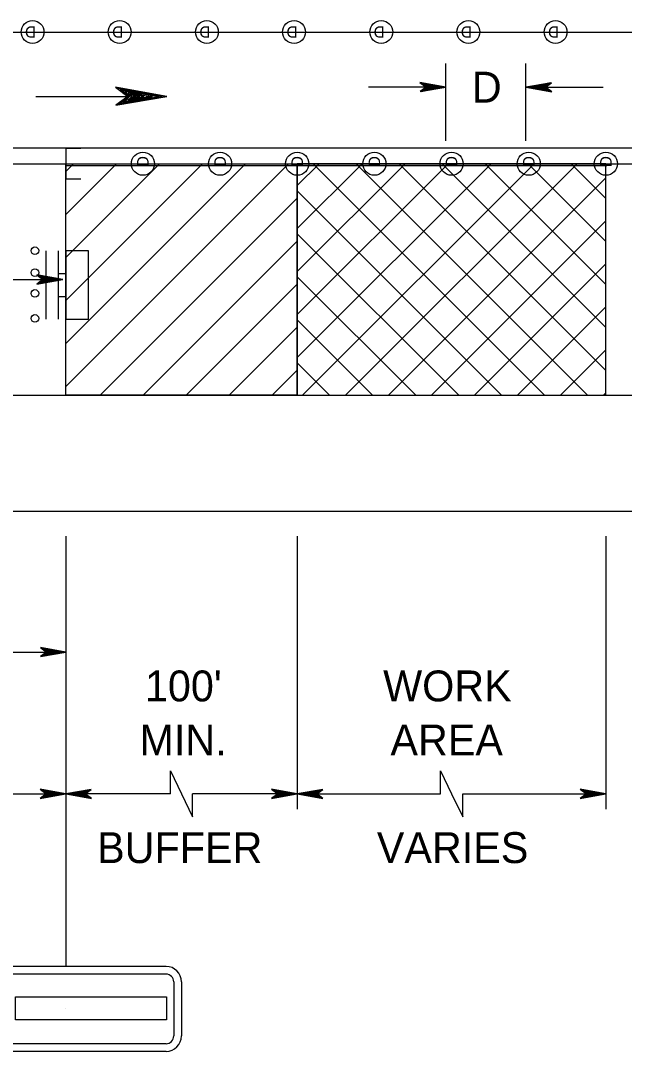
# Model space of a CAD drawing. Extents: x 499945 to 500993, y 499985 to 500645.
# Drawn here: x 500583.9 to 500662, y 500349.6 to 500483 of the extents above; entities that cross this region are included whole.
import ezdxf

# ---------------------------------------------------------------- set-up
doc = ezdxf.new("R2010")
doc.units = 0
for name, color, linetype in [('1', 7, 'Continuous'), ('24', 7, 'Continuous'), ('39', 7, 'Continuous'), ('5', 7, 'Continuous'), ('56', 7, 'Continuous'), ('60', 7, 'Continuous')]:
    doc.layers.add(name, color=color, linetype=linetype)

msp = doc.modelspace()

# ---------------------------------------------------------------- linework, layer by layer
at = {"layer": '1'}
for p, q in [((500052.44, 500481.56), (500917.59, 500481.56)), ((500638.91, 500467.46), (500638.91, 500477.49)), ((500649.28, 500467.46), (500649.28, 500477.49)), ((500638.91, 500474.42), (500628.92, 500474.42)), ((500649.28, 500474.42), (500659.31, 500474.42)), ((500052.44, 500466.57), (500917.59, 500466.57)), ((500052.44, 500464.51), (500917.59, 500464.51)), ((500589.7, 500434.53), (500589.7, 500464.51)), ((500589.84, 500464.3), (500659.79, 500464.3)), ((500619.68, 500434.53), (500619.68, 500464.51)), ((500659.65, 500434.53), (500659.65, 500464.51)), ((500659.65, 500434.53), (500659.65, 500464.51)), ((500052.44, 500449.52), (500589.31, 500449.52)), ((500052.44, 500434.53), (500917.59, 500434.53)), ((500052.44, 500419.55), (500704.08, 500419.55)), ((500589.7, 500416.29), (500589.7, 500360.73)), ((500619.68, 500416.29), (500619.68, 500380.94)), ((500659.65, 500416.29), (500659.65, 500380.94)), ((500560.63, 500401.3), (500589.7, 500401.3)), ((500603.25, 500382.94), (500603.25, 500385.94)), ((500603.25, 500385.94), (500604.69, 500382.94)), ((500638.22, 500382.94), (500638.22, 500385.94)), ((500638.22, 500385.94), (500639.67, 500382.94)), ((500575.66, 500382.94), (500589.7, 500382.94)), ((500603.25, 500382.94), (500589.7, 500382.94)), ((500604.69, 500382.94), (500606.13, 500379.95)), ((500619.68, 500382.94), (500606.13, 500382.94)), ((500606.13, 500379.95), (500606.13, 500382.94)), ((500619.68, 500382.94), (500638.22, 500382.94)), ((500639.67, 500382.94), (500641.11, 500379.95)), ((500641.11, 500382.94), (500659.65, 500382.94)), ((500641.11, 500379.95), (500641.11, 500382.94))]:
    msp.add_line(p, q, dxfattribs=at)
at = {"layer": '24'}
msp.add_line((500585.82, 500473.23), (500597.75, 500473.23), dxfattribs=at)
for points in [[(500638.91, 500474.42), (500635.56, 500475.01), (500636.36, 500474.42), (500635.58, 500473.84), (500638.91, 500474.42), (500638.69, 500474.42), (500635.65, 500474.97), (500636.42, 500474.41), (500635.71, 500473.88), (500638.57, 500474.41), (500638.46, 500474.42), (500635.86, 500474.88), (500636.44, 500474.41), (500635.84, 500473.96), (500638.41, 500474.42), (500638.29, 500474.41), (500636.02, 500474.82), (500636.46, 500474.42), (500636.01, 500474.01), (500637.97, 500474.4), (500637.78, 500474.41), (500636.19, 500474.73), (500636.5, 500474.43), (500636.17, 500474.1), (500637.75, 500474.42), (500637.57, 500474.43), (500636.37, 500474.64), (500636.6, 500474.4), (500636.35, 500474.18), (500637.4, 500474.42), (500637.24, 500474.44), (500636.52, 500474.58), (500636.64, 500474.41), (500636.44, 500474.24), (500637.15, 500474.42), (500636.68, 500474.53), (500636.75, 500474.41), (500636.54, 500474.28), (500637.03, 500474.4), (500636.72, 500474.48), (500636.85, 500474.38), (500636.7, 500474.32), (500636.85, 500474.41), (500636.77, 500474.43)], [(500649.28, 500474.42), (500652.63, 500473.83), (500651.83, 500474.42), (500652.62, 500475), (500649.28, 500474.42), (500649.51, 500474.43), (500652.54, 500473.87), (500651.77, 500474.43), (500652.48, 500474.96), (500649.63, 500474.44), (500649.74, 500474.42), (500652.34, 500473.96), (500651.75, 500474.43), (500652.35, 500474.88), (500649.79, 500474.42), (500649.9, 500474.44), (500652.17, 500474.03), (500651.73, 500474.42), (500652.18, 500474.83), (500650.22, 500474.44), (500650.41, 500474.44), (500652, 500474.11), (500651.69, 500474.41), (500652.03, 500474.75), (500650.45, 500474.42), (500650.62, 500474.41), (500651.82, 500474.21), (500651.59, 500474.44), (500651.84, 500474.67), (500650.79, 500474.42), (500650.96, 500474.4), (500651.68, 500474.27), (500651.56, 500474.43), (500651.75, 500474.61), (500651.05, 500474.42), (500651.51, 500474.31), (500651.45, 500474.44), (500651.65, 500474.57), (500651.16, 500474.44), (500651.47, 500474.36), (500651.34, 500474.46), (500651.49, 500474.52), (500651.34, 500474.43), (500651.42, 500474.41)], [(500602.81, 500473.23), (500596.16, 500474.4), (500597.75, 500473.23), (500596.19, 500472.07), (500602.81, 500473.23), (500602.36, 500473.21), (500596.34, 500474.31), (500597.87, 500473.21), (500596.46, 500472.16), (500602.13, 500473.19), (500601.9, 500473.23), (500596.75, 500474.14), (500597.9, 500473.21), (500596.71, 500472.31), (500601.8, 500473.23), (500601.58, 500473.19), (500597.07, 500474.01), (500597.95, 500473.23), (500597.06, 500472.42), (500600.94, 500473.19), (500600.56, 500473.19), (500597.41, 500473.84), (500598.02, 500473.25), (500597.36, 500472.58), (500600.5, 500473.23), (500600.14, 500473.25), (500597.77, 500473.65), (500598.23, 500473.19), (500597.73, 500472.74), (500599.82, 500473.23), (500599.48, 500473.26), (500598.06, 500473.53), (500598.29, 500473.21), (500597.9, 500472.86), (500599.31, 500473.23), (500598.38, 500473.45), (500598.51, 500473.19), (500598.11, 500472.94), (500599.07, 500473.19), (500598.46, 500473.35), (500598.72, 500473.15), (500598.43, 500473.03), (500598.72, 500473.21), (500598.57, 500473.25)], [(500589.31, 500449.52), (500585.96, 500450.12), (500586.76, 500449.52), (500585.98, 500448.94), (500589.31, 500449.52), (500589.09, 500449.52), (500586.05, 500450.07), (500586.82, 500449.52), (500586.11, 500448.99), (500588.97, 500449.51), (500588.86, 500449.52), (500586.26, 500449.98), (500586.84, 500449.52), (500586.24, 500449.06), (500588.81, 500449.52), (500588.69, 500449.51), (500586.42, 500449.92), (500586.86, 500449.52), (500586.41, 500449.11), (500588.37, 500449.51), (500588.18, 500449.51), (500586.59, 500449.83), (500586.9, 500449.53), (500586.57, 500449.2), (500588.15, 500449.52), (500587.97, 500449.53), (500586.77, 500449.74), (500587, 500449.51), (500586.75, 500449.28), (500587.81, 500449.52), (500587.64, 500449.54), (500586.92, 500449.68), (500587.04, 500449.52), (500586.84, 500449.34), (500587.55, 500449.52), (500587.08, 500449.63), (500587.15, 500449.51), (500586.94, 500449.38), (500587.43, 500449.51), (500587.12, 500449.58), (500587.25, 500449.48), (500587.1, 500449.42), (500587.25, 500449.52), (500587.17, 500449.53)], [(500589.7, 500401.3), (500586.43, 500401.88), (500587.21, 500401.3), (500586.45, 500400.73), (500589.7, 500401.3), (500589.49, 500401.29), (500586.52, 500401.83), (500587.27, 500401.29), (500586.58, 500400.77), (500589.37, 500401.28), (500589.26, 500401.3), (500586.72, 500401.75), (500587.29, 500401.29), (500586.7, 500400.85), (500589.21, 500401.3), (500589.1, 500401.28), (500586.88, 500401.68), (500587.31, 500401.3), (500586.87, 500400.9), (500588.79, 500401.28), (500588.6, 500401.28), (500587.05, 500401.6), (500587.35, 500401.31), (500587.02, 500400.98), (500588.57, 500401.3), (500588.39, 500401.31), (500587.22, 500401.51), (500587.45, 500401.28), (500587.2, 500401.06), (500588.23, 500401.3), (500588.07, 500401.32), (500587.37, 500401.45), (500587.48, 500401.29), (500587.29, 500401.12), (500587.98, 500401.3), (500587.52, 500401.41), (500587.59, 500401.28), (500587.39, 500401.16), (500587.87, 500401.28), (500587.57, 500401.36), (500587.69, 500401.26), (500587.55, 500401.2), (500587.69, 500401.29), (500587.62, 500401.31)], [(500589.7, 500382.94), (500586.38, 500383.53), (500587.17, 500382.94), (500586.4, 500382.36), (500589.7, 500382.94), (500589.48, 500382.94), (500586.47, 500383.49), (500587.24, 500382.94), (500586.53, 500382.41), (500589.36, 500382.93), (500589.25, 500382.94), (500586.67, 500383.4), (500587.25, 500382.94), (500586.66, 500382.49), (500589.2, 500382.94), (500589.09, 500382.93), (500586.84, 500383.33), (500587.28, 500382.94), (500586.83, 500382.54), (500588.77, 500382.93), (500588.58, 500382.93), (500587.01, 500383.25), (500587.31, 500382.95), (500586.98, 500382.62), (500588.55, 500382.94), (500588.37, 500382.95), (500587.19, 500383.16), (500587.41, 500382.93), (500587.17, 500382.7), (500588.21, 500382.94), (500588.04, 500382.96), (500587.33, 500383.1), (500587.45, 500382.94), (500587.25, 500382.76), (500587.95, 500382.94), (500587.49, 500383.05), (500587.56, 500382.93), (500587.35, 500382.8), (500587.84, 500382.93), (500587.53, 500383), (500587.66, 500382.9), (500587.51, 500382.84), (500587.66, 500382.94), (500587.58, 500382.95)], [(500589.7, 500382.94), (500593.03, 500382.36), (500592.23, 500382.94), (500593.01, 500383.52), (500589.7, 500382.94), (500589.92, 500382.95), (500592.93, 500382.4), (500592.17, 500382.95), (500592.88, 500383.48), (500590.04, 500382.96), (500590.15, 500382.94), (500592.73, 500382.48), (500592.15, 500382.95), (500592.75, 500383.4), (500590.2, 500382.94), (500590.31, 500382.96), (500592.57, 500382.55), (500592.13, 500382.94), (500592.58, 500383.35), (500590.64, 500382.96), (500590.82, 500382.96), (500592.4, 500382.64), (500592.1, 500382.93), (500592.43, 500383.26), (500590.86, 500382.94), (500591.03, 500382.93), (500592.22, 500382.73), (500591.99, 500382.96), (500592.24, 500383.19), (500591.2, 500382.94), (500591.37, 500382.93), (500592.08, 500382.79), (500591.96, 500382.95), (500592.15, 500383.13), (500591.45, 500382.94), (500591.92, 500382.83), (500591.85, 500382.96), (500592.05, 500383.09), (500591.57, 500382.96), (500591.87, 500382.88), (500591.75, 500382.98), (500591.89, 500383.04), (500591.75, 500382.95), (500591.82, 500382.93)], [(500589.7, 500382.94), (500593.03, 500382.36), (500592.23, 500382.94), (500593.01, 500383.52), (500589.7, 500382.94), (500589.92, 500382.95), (500592.93, 500382.4), (500592.17, 500382.95), (500592.88, 500383.48), (500590.04, 500382.96), (500590.15, 500382.94), (500592.73, 500382.48), (500592.15, 500382.95), (500592.75, 500383.4), (500590.2, 500382.94), (500590.31, 500382.96), (500592.57, 500382.55), (500592.13, 500382.94), (500592.58, 500383.35), (500590.64, 500382.96), (500590.82, 500382.96), (500592.4, 500382.64), (500592.1, 500382.93), (500592.43, 500383.26), (500590.86, 500382.94), (500591.03, 500382.93), (500592.22, 500382.73), (500591.99, 500382.96), (500592.24, 500383.19), (500591.2, 500382.94), (500591.37, 500382.93), (500592.08, 500382.79), (500591.96, 500382.95), (500592.15, 500383.13), (500591.45, 500382.94), (500591.92, 500382.83), (500591.85, 500382.96), (500592.05, 500383.09), (500591.57, 500382.96), (500591.87, 500382.88), (500591.75, 500382.98), (500591.89, 500383.04), (500591.75, 500382.95), (500591.82, 500382.93)], [(500619.68, 500382.94), (500616.36, 500383.53), (500617.15, 500382.94), (500616.37, 500382.36), (500619.68, 500382.94), (500619.46, 500382.94), (500616.45, 500383.49), (500617.21, 500382.94), (500616.51, 500382.41), (500619.34, 500382.93), (500619.23, 500382.94), (500616.65, 500383.4), (500617.23, 500382.94), (500616.64, 500382.49), (500619.18, 500382.94), (500619.07, 500382.93), (500616.81, 500383.33), (500617.25, 500382.94), (500616.81, 500382.54), (500618.75, 500382.93), (500618.56, 500382.93), (500616.98, 500383.25), (500617.29, 500382.95), (500616.96, 500382.62), (500618.53, 500382.94), (500618.35, 500382.95), (500617.16, 500383.16), (500617.39, 500382.93), (500617.14, 500382.7), (500618.19, 500382.94), (500618.02, 500382.96), (500617.31, 500383.1), (500617.42, 500382.94), (500617.23, 500382.76), (500617.93, 500382.94), (500617.47, 500383.05), (500617.53, 500382.93), (500617.33, 500382.8), (500617.82, 500382.93), (500617.51, 500383), (500617.64, 500382.9), (500617.49, 500382.84), (500617.64, 500382.94), (500617.56, 500382.95)], [(500619.68, 500382.94), (500623, 500382.36), (500622.21, 500382.94), (500622.99, 500383.52), (500619.68, 500382.94), (500619.9, 500382.95), (500622.91, 500382.4), (500622.15, 500382.95), (500622.85, 500383.48), (500620.02, 500382.96), (500620.13, 500382.94), (500622.71, 500382.48), (500622.13, 500382.95), (500622.73, 500383.4), (500620.18, 500382.94), (500620.29, 500382.96), (500622.55, 500382.55), (500622.11, 500382.94), (500622.56, 500383.35), (500620.61, 500382.96), (500620.8, 500382.96), (500622.38, 500382.64), (500622.07, 500382.93), (500622.4, 500383.26), (500620.83, 500382.94), (500621.01, 500382.93), (500622.2, 500382.73), (500621.97, 500382.96), (500622.22, 500383.19), (500621.17, 500382.94), (500621.34, 500382.93), (500622.05, 500382.79), (500621.94, 500382.95), (500622.13, 500383.13), (500621.43, 500382.94), (500621.89, 500382.83), (500621.83, 500382.96), (500622.03, 500383.09), (500621.55, 500382.96), (500621.85, 500382.88), (500621.72, 500382.98), (500621.87, 500383.04), (500621.72, 500382.95), (500621.8, 500382.93)], [(500659.65, 500382.94), (500656.33, 500383.53), (500657.12, 500382.94), (500656.34, 500382.36), (500659.65, 500382.94), (500659.43, 500382.94), (500656.42, 500383.49), (500657.18, 500382.94), (500656.48, 500382.41), (500659.31, 500382.93), (500659.2, 500382.94), (500656.62, 500383.4), (500657.2, 500382.94), (500656.6, 500382.49), (500659.15, 500382.94), (500659.04, 500382.93), (500656.78, 500383.33), (500657.22, 500382.94), (500656.78, 500382.54), (500658.72, 500382.93), (500658.53, 500382.93), (500656.95, 500383.25), (500657.26, 500382.95), (500656.93, 500382.62), (500658.5, 500382.94), (500658.32, 500382.95), (500657.13, 500383.16), (500657.36, 500382.93), (500657.11, 500382.7), (500658.16, 500382.94), (500657.99, 500382.96), (500657.28, 500383.1), (500657.39, 500382.94), (500657.2, 500382.76), (500657.9, 500382.94), (500657.44, 500383.05), (500657.5, 500382.93), (500657.3, 500382.8), (500657.78, 500382.93), (500657.48, 500383), (500657.61, 500382.9), (500657.46, 500382.84), (500657.61, 500382.94), (500657.53, 500382.95)]]:
    msp.add_lwpolyline(points, dxfattribs=at)
at = {"layer": '5'}
for p, q in [((500589.7, 500463.5), (500590.72, 500464.51)), ((500589.7, 500457.93), (500596.28, 500464.51)), ((500589.7, 500452.36), (500601.85, 500464.51)), ((500589.7, 500446.79), (500607.42, 500464.51)), ((500589.7, 500441.23), (500612.99, 500464.51)), ((500589.7, 500435.66), (500618.56, 500464.51)), ((500619.68, 500461.68), (500622.51, 500464.51)), ((500619.68, 500456.11), (500628.08, 500464.51)), ((500619.68, 500450.55), (500633.65, 500464.51)), ((500619.68, 500444.98), (500639.21, 500464.51)), ((500619.68, 500439.41), (500644.78, 500464.51)), ((500620.37, 500434.53), (500650.35, 500464.51)), ((500651.72, 500434.53), (500621.74, 500464.51)), ((500625.94, 500434.53), (500655.92, 500464.51)), ((500657.29, 500434.53), (500627.31, 500464.51)), ((500659.65, 500437.74), (500632.88, 500464.51)), ((500659.65, 500443.31), (500638.45, 500464.51)), ((500659.65, 500448.88), (500644.02, 500464.51)), ((500659.65, 500454.44), (500649.58, 500464.51)), ((500659.65, 500460.01), (500655.15, 500464.51)), ((500631.51, 500434.53), (500659.65, 500462.68)), ((500594.15, 500434.53), (500619.68, 500460.07)), ((500646.15, 500434.53), (500619.68, 500461.01)), ((500637.08, 500434.53), (500659.65, 500457.11)), ((500640.59, 500434.53), (500619.68, 500455.44)), ((500599.71, 500434.53), (500619.68, 500454.5)), ((500642.64, 500434.53), (500659.65, 500451.54)), ((500635.02, 500434.53), (500619.68, 500449.87)), ((500605.28, 500434.53), (500619.68, 500448.93)), ((500648.21, 500434.53), (500659.65, 500445.97)), ((500629.45, 500434.53), (500619.68, 500444.3)), ((500610.85, 500434.53), (500619.68, 500443.37)), ((500653.78, 500434.53), (500659.65, 500440.41)), ((500623.88, 500434.53), (500619.68, 500438.74)), ((500616.42, 500434.53), (500619.68, 500437.8)), ((500659.35, 500434.53), (500659.65, 500434.84))]:
    msp.add_line(p, q, dxfattribs=at)
for points in [[(500589.7, 500464.51), (500619.68, 500464.51), (500619.68, 500434.53), (500589.7, 500434.53)], [(500619.68, 500434.53), (500659.65, 500434.53), (500659.65, 500464.51), (500619.68, 500464.51)]]:
    msp.add_lwpolyline(points, close=True, dxfattribs=at)
at = {"layer": '56'}
for p, q in [((500587.14, 500453.25), (500587.14, 500444.39)), ((500588.72, 500453.25), (500588.72, 500444.39)), ((500588.72, 500450.3), (500589.7, 500450.3)), ((500588.72, 500447.34), (500589.7, 500447.34)), ((500602.69, 500360.59), (500576.71, 500360.59)), ((500602.69, 500359.6), (500576.71, 500359.6)), ((500603.69, 500358.6), (500603.69, 500351.6)), ((500604.69, 500358.6), (500604.69, 500351.6)), ((500602.69, 500350.6), (500576.71, 500350.6)), ((500602.69, 500349.6), (500576.71, 500349.6))]:
    msp.add_line(p, q, dxfattribs=at)
msp.add_lwpolyline([(500591.67, 500466.48), (500589.7, 500466.48), (500589.7, 500464.51), (500589.7, 500462.54), (500591.67, 500462.54)], dxfattribs=at)
msp.add_lwpolyline([(500589.7, 500453.25), (500589.7, 500444.39), (500592.66, 500444.39), (500592.66, 500453.25)], close=True, dxfattribs=at)
for centre, radius in [((500585.41, 500481.56), 1.48), ((500596.69, 500481.56), 1.48), ((500607.98, 500481.56), 1.48), ((500619.27, 500481.56), 1.48), ((500630.56, 500481.56), 1.48), ((500641.85, 500481.56), 1.48), ((500653.13, 500481.56), 1.48), ((500585.72, 500453.25), 0.492), ((500585.71, 500450.41), 0.492), ((500585.72, 500447.72), 0.492), ((500585.72, 500444.48), 0.492)]:
    msp.add_circle(centre, radius, dxfattribs=at)
for centre, radius, start, end in [((500602.69, 500358.6), 2, 0, 90), ((500602.69, 500358.6), 0.999, 0, 90), ((500602.69, 500351.6), 2, 270, 0), ((500602.69, 500351.6), 0.999, 270, 0)]:
    msp.add_arc(centre, radius, start, end, dxfattribs=at)
for centre in [(500599.7, 500464.51), (500609.69, 500464.51), (500619.68, 500464.51), (500629.67, 500464.51), (500639.67, 500464.51), (500649.66, 500464.51), (500659.65, 500464.51)]:
    msp.add_ellipse(centre, major_axis=(0, 1.5), ratio=0.999998, dxfattribs=at)
at = {"layer": '60'}
msp.add_line((500589.7, 500355.17), (500589.7, 500355.17), dxfattribs=at)
for points in [[(500589.7, 500453.25), (500589.7, 500444.39), (500592.66, 500444.39), (500592.66, 500453.25)], [(500583.22, 500356.67), (500602.75, 500356.67), (500602.75, 500353.67), (500583.22, 500353.67)]]:
    msp.add_lwpolyline(points, close=True, dxfattribs=at)
for centre, radius in [((500585.41, 500481.56), 1.48), ((500596.69, 500481.56), 1.48), ((500607.98, 500481.56), 1.48), ((500619.27, 500481.56), 1.48), ((500630.56, 500481.56), 1.48), ((500641.85, 500481.56), 1.48), ((500653.13, 500481.56), 1.48), ((500585.72, 500453.25), 0.492), ((500585.71, 500450.41), 0.492), ((500585.72, 500447.72), 0.492), ((500585.72, 500444.48), 0.492)]:
    msp.add_circle(centre, radius, dxfattribs=at)
for centre in [(500599.7, 500464.51), (500609.69, 500464.51), (500619.68, 500464.51), (500629.67, 500464.51), (500639.67, 500464.51), (500649.66, 500464.51), (500659.65, 500464.51)]:
    msp.add_ellipse(centre, major_axis=(0, 1.5), ratio=0.999998, dxfattribs=at)

# ---------------------------------------------------------------- texts
at = {"layer": '39'}
for s, p in [('D', (500642.29, 500472.42)), ("100'", (500599.96, 500394.91)), ('WORK', (500630.81, 500394.91)), ('MIN.', (500599.25, 500387.91)), ('AREA', (500631.75, 500387.91)), ('BUFFER', (500593.77, 500373.98)), ('VARIES', (500629.99, 500373.98))]:
    msp.add_text(s, height=4, dxfattribs=at).set_placement(p)
at = {"layer": '56'}
for height, rotation, p in [(1.48, 180, (500585.86, 500482.3)), (1.48, 180, (500597.15, 500482.3)), (1.48, 180, (500608.44, 500482.3)), (1.48, 180, (500619.72, 500482.3)), (1.48, 180, (500631.01, 500482.3)), (1.48, 180, (500642.3, 500482.3)), (1.48, 180, (500653.59, 500482.3)), (1.5, 90, (500600.44, 500464.05)), (1.5, 90, (500610.44, 500464.05)), (1.5, 90, (500620.43, 500464.05)), (1.5, 90, (500630.42, 500464.05)), (1.5, 90, (500640.41, 500464.05)), (1.5, 90, (500650.41, 500464.05)), (1.5, 90, (500660.4, 500464.05))]:
    msp.add_text('D', height=height, rotation=rotation, dxfattribs=at).set_placement(p)

doc.saveas('drawing.dxf')
